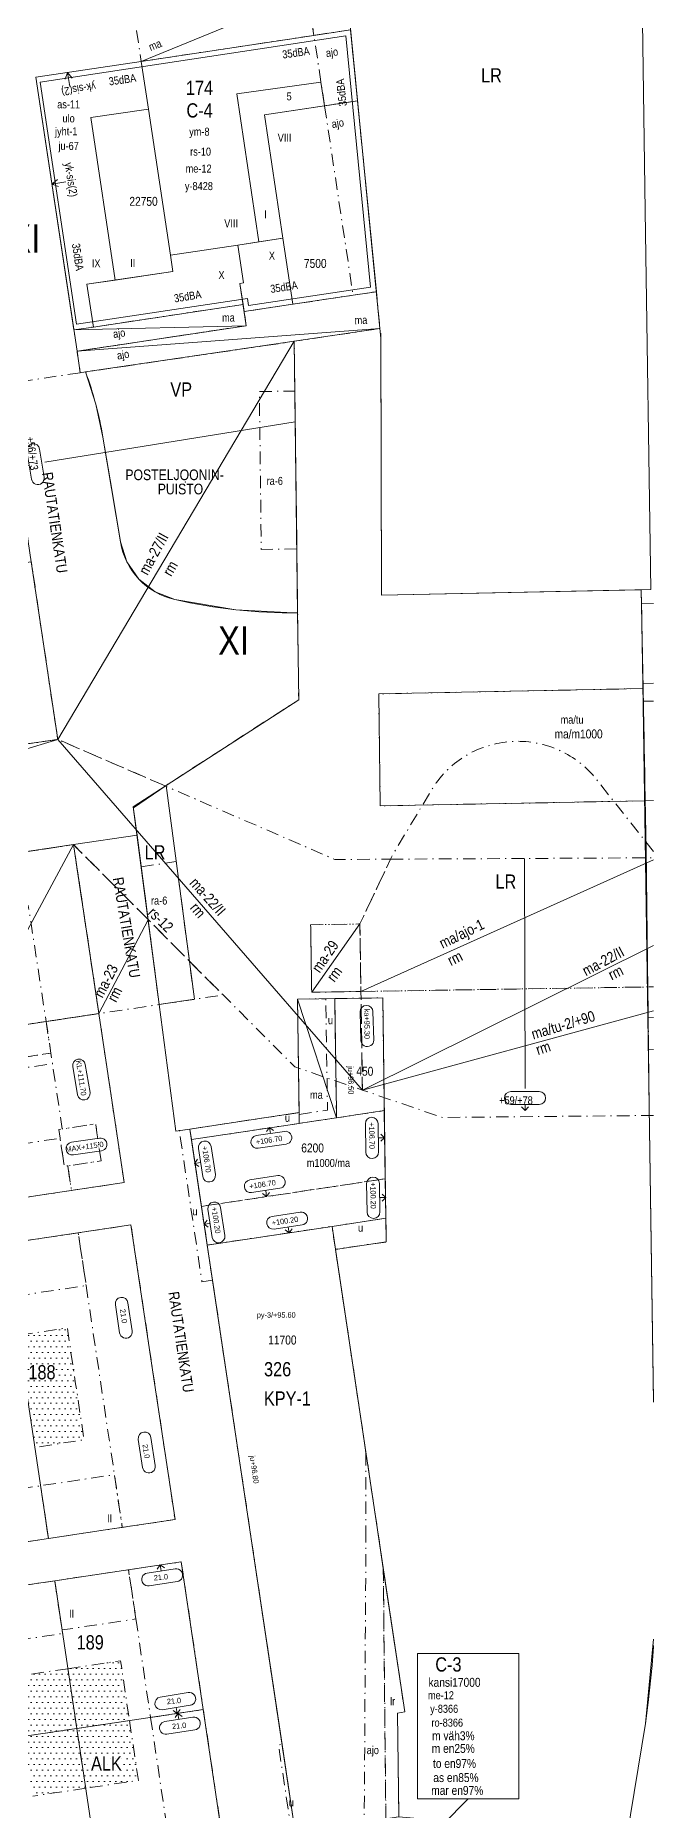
# Model space of a CAD drawing. Header units: metres. Extents: x 24485995 to 24488038, y 6819999 to 6822001.
# Drawn here: x 24487826.1 to 24488000, y 6820779.3 to 6821278.4 of the extents above; entities that cross this region are included whole.
import ezdxf

# ---------------------------------------------------------------- set-up
doc = ezdxf.new("R2010")
doc.units = ezdxf.units.M
for name, pattern in [('k10020', [0]), ('k10040', [10.3, 3.5, -1.5, 0.3, -1.5, 3.5]), ('K10271', [0]), ('k10400', [0]), ('k10630.1', [0]), ('k10rt0', [0]), ('k10vi1', [0]), ('Osoitus_AK', [0])]:
    doc.linetypes.add(name, pattern=pattern)
for name, color, linetype, lineweight in [('AK_AsemakaavaTeksti_Kadun_puistonnimi', 7, 'Continuous', 0), ('AK_AsemakaavaTeksti_Kaupunginosan_nimi', 7, 'Continuous', 0), ('AK_AsemakaavaTeksti_Korttelinumero', 7, 'Continuous', 0), ('AK_AsemakaavaViiva_Kaupunginosan_raja', 7, 'Continuous', 0), ('AK_Kaavamerkinta_Kayttotarkoitusalue', 7, 'Continuous', 0), ('AK_KayttotarkoitusSymboliViiva_Rautatiealueen_kuvio', 14, 'Continuous', 0), ('AK_KayttotarkoitusSymboliViiva_Virkistysalueen_kuvio_murtoviiva', 7, 'Continuous', 0), ('AK_KayttotarkoitusViiva', 7, 'Continuous', 0), ('AK_LiikennointiViiva_Ajoneuvoliittymakielto', 7, 'Continuous', 0), ('AK_MaanalainenkSymboli', 132, 'Continuous', 0), ('AK_MaanalainenkTeksti_Erityismaarays', 132, 'Continuous', 0), ('AK_MaanalainenkTeksti_Korkeusmerkinta', 132, 'Continuous', 0), ('AK_MaanalainenkViiva_Alueenosan_raja', 132, 'Continuous', 0), ('AK_MaanalainenkViiva_Apuviiva', 132, 'Continuous', 0), ('AK_MaanalainenkViiva_Maanalaisen_tilan_viiva', 132, 'Continuous', 0), ('AK_MuuAsemakaavaSymboli_Erityismaaraysnuoli', 7, 'Continuous', 0), ('AK_MuuAsemakaavaTeksti_Alueenosan_kayttotarkoitus', 7, 'Continuous', 0), ('AK_MuuAsemakaavaTeksti_Erityismaarays', 7, 'Continuous', 0), ('AK_MuuAsemakaavaTeksti_Ohj__alueenosan_kayttotarkoitus', 7, 'Continuous', 0), ('AK_MuuAsemakaavaViiva_alueenosan_raja', 7, 'Continuous', 0), ('AK_MuuAsemakaavaViiva_Merkinnan_alleviivaus', 7, 'Continuous', 0), ('AK_MuuAsemakaavaViiva_Merkinnan_Kohdistusnuoli', 7, 'Continuous', 0), ('AK_Poistettava_merkintä', 7, 'Continuous', 0), ('AK_RakennusalaTeksti_Kerrosala_tai_luku', 7, 'Continuous', 0), ('AK_RakennusalaTeksti_Rakennusoikeus', 7, 'Continuous', 0), ('AK_RakennusalaViiva_Maanalaisen_tilan_viiva', 7, 'Continuous', 0), ('AK_RakennusalaViiva_Rakennusalan_raja__I_', 7, 'Continuous', 0), ('AK_RakentaminenTeksti_Korkeusmerkinta', 7, 'Continuous', 0), ('AK_RakentaminenTeksti_Korkeusmerkinta_ja_soikio', 7, 'Continuous', 0), ('AK_RakentaminenTeksti_Korkeusmerkinta_ja_soikio_ja_nuoli', 7, 'Continuous', 0), ('AK_RakentaminenTeksti_Rakentamismaarays', 7, 'Continuous', 0), ('AK_RakentaminenViiva_dB_yms_aaltoviiva', 7, 'Continuous', 0), ('AK_Tontti_Sitova', 7, 'Continuous', 0), ('AK_Tonttinumero', 7, 'Continuous', 0), ('AK_YmparistoAlue_Istutettava_alue', 7, 'Continuous', 0)]:
    doc.layers.add(name, color=color, linetype=linetype, lineweight=lineweight)
doc.styles.add('ArialNarrow', font='ARIALN.TTF')

# ---------------------------------------------------------------- blocks, each defined once
blk = doc.blocks.new('AKP43')
at = {"layer": 'AK_RakentaminenTeksti_Korkeusmerkinta_ja_soikio', "color": 7, "linetype": 'Continuous', "lineweight": 13}
for p, q in [((4, 1.8), (-4, 1.8)), ((-4, -1.8), (4, -1.8))]:
    blk.add_line(p, q, dxfattribs=at)
for centre, start, end in [((-4, 0), 90, 270), ((4, 0), 270, 90)]:
    blk.add_arc(centre, 1.8, start, end, dxfattribs=at)
blk = doc.blocks.new('KORKE4')
at = {"layer": 'AK_RakentaminenTeksti_Korkeusmerkinta_ja_soikio_ja_nuoli', "color": 7, "linetype": 'Continuous', "lineweight": 13}
for p, q in [((4, 1.8), (-4, 1.8)), ((-4, -1.8), (4, -1.8)), ((0, -3.5), (-1, -2.5)), ((0, -1.8), (0, -3.5)), ((0, -3.5), (1, -2.5))]:
    blk.add_line(p, q, dxfattribs=at)
for centre, start, end in [((-4, 0), 90, 270), ((4, 0), 270, 90)]:
    blk.add_arc(centre, 1.8, start, end, dxfattribs=at)
blk = doc.blocks.new('AKP42')
at = {"layer": 'AK_MuuAsemakaavaSymboli_Erityismaaraysnuoli', "color": 7, "linetype": 'Continuous', "lineweight": 13}
blk.add_line((0, 0), (0, 4), dxfattribs=at)
at = {"layer": 'AK_MuuAsemakaavaSymboli_Erityismaaraysnuoli', "color": 7, "linetype": 'Continuous', "lineweight": 13, "flags": 128}
blk.add_lwpolyline([(-1, 1.75), (0, 0), (1, 1.75)], dxfattribs=at)

msp = doc.modelspace()

# ---------------------------------------------------------------- hatches: boundary and pattern name
at = {"layer": 'AK_YmparistoAlue_Istutettava_alue', "linetype": 'Continuous', "lineweight": 0}
h = msp.add_hatch(dxfattribs=at)
h.set_pattern_fill('DOTS', style=0)
h.paths.add_polyline_path([(24487823.55, 6820897.19), (24487825.92, 6820881.37), (24487839.75, 6820883.54), (24487837.4, 6820899.26), (24487835.05, 6820914.98), (24487825.62, 6820913.58), (24487823.4, 6820913.24), (24487821.77, 6820913), (24487821.19, 6820912.91), (24487807.35, 6820910.84), (24487809.7, 6820895.12), (24487810.69, 6820895.27), (24487821.77, 6820896.93)], flags=0)
h = msp.add_hatch(dxfattribs=at)
h.set_pattern_fill('DOTS', style=0)
h.paths.add_polyline_path([(24487835.2, 6820819.15), (24487837.7, 6820802.34), (24487852.54, 6820804.55), (24487850.03, 6820821.37)], flags=0)
h = msp.add_hatch(dxfattribs=at)
h.set_pattern_fill('DOTS', style=0)
h.paths.add_polyline_path([(24487822.87, 6820800.13), (24487837.7, 6820802.34), (24487835.2, 6820819.15), (24487821.77, 6820817.15), (24487820.36, 6820816.94), (24487821.77, 6820807.48)], flags=0)
h = msp.add_hatch(dxfattribs=at)
h.set_pattern_fill('DOTS', style=0)
h.paths.add_polyline_path([(24487822.87, 6820800.13), (24487825.38, 6820783.32), (24487840.21, 6820785.53), (24487837.7, 6820802.34)], flags=0)
h = msp.add_hatch(dxfattribs=at)
h.set_pattern_fill('DOTS', style=0)
h.paths.add_polyline_path([(24487855.05, 6820787.74), (24487852.54, 6820804.55), (24487837.7, 6820802.34), (24487840.21, 6820785.53)], flags=0)

# ---------------------------------------------------------------- linework, layer by layer
at = {"layer": 'AK_AsemakaavaTeksti_Kadun_puistonnimi', "linetype": 'Continuous', "lineweight": 5}
msp.add_point((24487868.3, 6821152.9), dxfattribs=at)
at = {"layer": 'AK_AsemakaavaViiva_Kaupunginosan_raja', "linetype": 'k10020', "lineweight": 9, "flags": 128}
for points in [[(24487918.15, 6821397.31), (24487920.18, 6821368.12), (24487916.2, 6821318.94), (24487915.84, 6821314.78), (24487915.08, 6821301.68), (24487914.75, 6821296.07), (24487914.53, 6821292.13), (24487914.15, 6821286.11), (24487923.3, 6821193.26)], [(24488000, 6821096.27), (24487997.04, 6821096.21)], [(24487821.77, 6821048.65), (24487836.8, 6821050.9), (24487854.66, 6821053.57), (24487853.61, 6821061.56), (24487862.9, 6821067.57)], [(24487854.66, 6821053.57), (24487860.91, 6821005.92)], [(24487860.91, 6821005.92), (24487865.58, 6820970.33)], [(24487865.58, 6820970.33), (24487869.52, 6820970.92), (24487900.26, 6820975.53), (24487899.8, 6821007.46), (24487923.8, 6821007.8), (24487924.77, 6820939.16), (24487910.5, 6820937.02), (24487922.33, 6820858.16)], [(24487922.33, 6820858.16), (24487930, 6820806.97), (24487927.94, 6820806.67), (24487928.35, 6820777.5)]]:
    msp.add_lwpolyline(points, dxfattribs=at)
at = {"layer": 'AK_KayttotarkoitusSymboliViiva_Rautatiealueen_kuvio', "linetype": 'k10rt0', "lineweight": 9, "flags": 128}
for points in [[(24487999.22, 6821122.62), (24487997.68, 6821229.1), (24487996.74, 6821295.83), (24487972.15, 6821398.29), (24487918.15, 6821397.31), (24487920.18, 6821368.12), (24487916.2, 6821318.94), (24487915.84, 6821314.78), (24487915.08, 6821301.68), (24487914.75, 6821296.07), (24487914.53, 6821292.13), (24487914.15, 6821286.11), (24487923.3, 6821193.26), (24487923.5, 6821121.01), (24487999.22, 6821122.62)], [(24487923.03, 6821196.04), (24487898.9, 6821192.44), (24487899.86, 6821116.05), (24487900.16, 6821091.66), (24487862.9, 6821067.57), (24487870.8, 6821007.4), (24487860.91, 6821005.92), (24487865.58, 6820970.33), (24487869.52, 6820970.92), (24487900.26, 6820975.53), (24487899.8, 6821007.46), (24487923.8, 6821007.8), (24487924.77, 6820939.16), (24487910.5, 6820937.02), (24487922.32, 6820858.16), (24487930, 6820806.97), (24487927.94, 6820806.67), (24487928.35, 6820777.5), (24487992.49, 6820771.79), (24487997.76, 6820803.71), (24488000, 6820827.49)], [(24488000, 6820894.06), (24487998.81, 6820977.22), (24487997.92, 6821049.65), (24487997.66, 6821063.19), (24487997.06, 6821094.79), (24487996.53, 6821122.56), (24487923.5, 6821121.01), (24487923.27, 6821194.71)], [(24487860.91, 6821005.92), (24487870.8, 6821007.4), (24487862.9, 6821067.57), (24487853.65, 6821061.26), (24487853.61, 6821061.56), (24487860.91, 6821005.92)]]:
    msp.add_lwpolyline(points, dxfattribs=at)
at = {"layer": 'AK_KayttotarkoitusSymboliViiva_Virkistysalueen_kuvio_murtoviiva', "linetype": 'k10vi1', "lineweight": 9, "flags": 128}
msp.add_lwpolyline([(24487899.82, 6821119.05), (24487898.9, 6821192.44), (24487840.17, 6821183.84), (24487843.06, 6821174.79), (24487845.07, 6821165.51), (24487845.07, 6821165.51), (24487847.54, 6821150.76), (24487850.01, 6821136.01), (24487851.82, 6821130.41), (24487855.18, 6821125.59), (24487859.8, 6821121.95), (24487865.28, 6821119.81), (24487882.46, 6821116.93), (24487896.86, 6821116.2)], dxfattribs=at)
at = {"layer": 'AK_KayttotarkoitusViiva', "linetype": 'Continuous', "lineweight": 20, "flags": 128}
for points in [[(24487918.15, 6821397.31), (24487920.18, 6821368.12), (24487916.2, 6821318.94), (24487915.84, 6821314.78), (24487915.08, 6821301.68), (24487914.75, 6821296.07), (24487914.53, 6821292.13), (24487914.15, 6821286.11), (24487923.3, 6821193.26), (24487923.5, 6821121.01), (24487999.22, 6821122.62)], [(24487999.22, 6821122.62), (24487997.68, 6821229.1), (24487996.74, 6821295.83), (24487972.15, 6821398.29)], [(24487855.84, 6821271.15), (24487904.45, 6821278.48), (24487902.66, 6821290.34)], [(24487840.17, 6821183.84), (24487838.69, 6821183.62), (24487837.78, 6821189.66), (24487826.17, 6821266.68), (24487855.84, 6821271.15)], [(24487923.03, 6821196.04), (24487898.9, 6821192.44)], [(24487898.9, 6821192.44), (24487840.17, 6821183.84)], [(24487899.86, 6821116.05), (24487898.9, 6821192.44)], [(24487832.34, 6821080.5), (24487824.9, 6821130.44), (24487821.77, 6821151.41), (24487817.45, 6821180.39), (24487781.85, 6821175.08)], [(24487850.01, 6821136.01), (24487845.07, 6821165.51)], [(24487996.6, 6821118.63), (24487996.53, 6821122.56)], [(24487862.9, 6821067.57), (24487900.16, 6821091.66), (24487899.86, 6821116.05)], [(24487998.81, 6820977.22), (24487996.95, 6821096.21), (24487996.6, 6821118.63)], [(24487796.74, 6821075.19), (24487821.77, 6821078.92), (24487832.34, 6821080.5)], [(24487862.9, 6821067.57), (24487853.61, 6821061.56), (24487854.66, 6821053.57)], [(24487862.9, 6821067.57), (24487870.8, 6821007.4), (24487860.91, 6821005.92)], [(24487801.25, 6821045.58), (24487821.77, 6821048.65), (24487836.8, 6821050.9)], [(24487843.92, 6821003.38), (24487836.8, 6821050.9)], [(24487860.91, 6821005.92), (24487854.66, 6821053.57)], [(24487869.52, 6820970.92), (24487865.58, 6820970.33), (24487860.91, 6821005.92)], [(24487928.35, 6820777.5), (24487927.94, 6820806.67), (24487930, 6820806.97), (24487922.32, 6820858.16), (24487910.5, 6820937.02), (24487924.77, 6820939.16), (24487923.8, 6821007.8), (24487899.8, 6821007.46), (24487900.26, 6820975.53), (24487869.52, 6820970.92)], [(24487808.37, 6820998.06), (24487821.77, 6821000.06), (24487843.92, 6821003.38)], [(24487815.49, 6820950.54), (24487821.77, 6820951.48), (24487851.05, 6820955.86), (24487843.92, 6821003.38)], [(24487998.81, 6820977.22), (24488000, 6820894.67)], [(24487899.18, 6820773.13), (24487886.43, 6820858.16), (24487869.52, 6820970.92)], [(24487829.75, 6820855.77), (24487845.75, 6820858.16), (24487865.35, 6820861.1), (24487859.15, 6820902.52), (24487852.95, 6820943.95), (24487821.77, 6820939.29), (24487817.35, 6820938.62), (24487781.75, 6820933.3)], [(24487829.75, 6820855.77), (24487829.39, 6820858.16), (24487823.55, 6820897.2), (24487821.77, 6820896.93), (24487787.95, 6820891.87)], [(24487794.15, 6820850.44), (24487821.77, 6820854.57), (24487829.75, 6820855.77)], [(24487831.51, 6820843.88), (24487867.12, 6820849.19), (24487873.31, 6820807.65)], [(24487831.51, 6820843.88), (24487821.77, 6820842.43), (24487795.91, 6820838.57)], [(24487831.51, 6820843.88), (24487837.7, 6820802.34)], [(24488000, 6820825.68), (24487999.98, 6820825.28), (24487999.58, 6820820.07), (24487998.91, 6820813.13), (24487998.52, 6820809.67), (24487997.76, 6820803.71)], [(24487837.7, 6820802.34), (24487873.31, 6820807.65)], [(24487873.31, 6820807.65), (24487879.5, 6820766.11), (24487843.9, 6820760.8)], [(24487802.1, 6820797.03), (24487821.77, 6820799.96), (24487837.7, 6820802.34)], [(24487843.9, 6820760.8), (24487837.7, 6820802.34)], [(24487997.76, 6820803.71), (24487992.49, 6820771.79)]]:
    msp.add_lwpolyline(points, dxfattribs=at)
at = {"layer": 'AK_KayttotarkoitusViiva', "linetype": 'Continuous', "lineweight": 20}
for centre, radius, start, end in [((24487746.43, 6821148.98), 100.01, 9.5104, 20.3951), ((24487869.73, 6821139.31), 20, 189.5033, 223.3232), ((24487869.74, 6821139.31), 20, 223.3243, 257.1327), ((24487898.67, 6821265.98), 149.93, 257.1337, 270.4546)]:
    msp.add_arc(centre, radius, start, end, dxfattribs=at)
at = {"layer": 'AK_LiikennointiViiva_Ajoneuvoliittymakielto', "linetype": 'k10630.1', "lineweight": 5, "flags": 128}
for points in [[(24487836.88, 6821195.63), (24487826.17, 6821266.68), (24487855.84, 6821271.15)], [(24487839.17, 6821035.07), (24487836.8, 6821050.9), (24487821.77, 6821048.65)]]:
    msp.add_lwpolyline(points, dxfattribs=at)
at = {"layer": 'AK_MaanalainenkViiva_Alueenosan_raja', "linetype": 'k10040', "lineweight": 5, "flags": 128}
for points in [[(24487821.77, 6821181.05), (24487838.69, 6821183.62), (24487840.17, 6821183.84), (24487898.9, 6821192.44), (24487899.86, 6821116.05), (24487900.16, 6821091.66), (24487862.61, 6821067.39), (24487832.34, 6821080.5), (24487824.9, 6821130.44), (24487821.77, 6821151.41)], [(24487821.77, 6821129.98), (24487824.9, 6821130.44), (24487832.34, 6821080.5), (24487821.77, 6821078.92)], [(24487821.77, 6821078.92), (24487832.34, 6821080.5), (24487862.61, 6821067.39), (24487910.34, 6821046.72), (24487926.03, 6821046.8), (24487917.36, 6821028.59), (24487903.52, 6821028.37), (24487903.81, 6821009.38), (24487917.66, 6821009.6), (24487918.09, 6820981.87), (24487899.1, 6820988.37), (24487878.89, 6821008.61), (24487836.8, 6821050.9), (24487821.77, 6821048.65)], [(24487821.77, 6821048.65), (24487836.8, 6821050.9), (24487843.92, 6821003.38), (24487821.77, 6821000.06)], [(24487836.8, 6821050.9), (24487878.89, 6821008.61), (24487870.8, 6821007.4), (24487860.91, 6821005.92), (24487843.92, 6821003.38), (24487836.8, 6821050.9)], [(24488000, 6820974.74), (24487940.64, 6820974.16), (24487918.09, 6820981.87), (24487917.66, 6821009.6), (24487917.36, 6821028.59), (24487926.03, 6821046.8)], [(24487926.03, 6821046.8), (24488000, 6821047.2)], [(24487903.52, 6821028.37), (24487917.36, 6821028.59), (24487917.66, 6821009.6), (24487903.81, 6821009.38), (24487903.52, 6821028.37)], [(24487918.09, 6820981.87), (24487917.66, 6821009.6), (24488000, 6821010.9)], [(24488000, 6820974.74), (24487993.14, 6820974.67), (24487940.64, 6820974.16), (24487918.09, 6820981.87)]]:
    msp.add_lwpolyline(points, dxfattribs=at)
msp.add_lwpolyline([(24488000, 6821048.95), (24487982.9, 6821070.51, 0.505615), (24487937.49, 6821066.18), (24487926.69, 6821048.17), (24487926.03, 6821046.8), (24487917.36, 6821028.59), (24487917.66, 6821009.6), (24488000, 6821010.9)], format="xyb", dxfattribs=at)
at = {"layer": 'AK_MaanalainenkViiva_Apuviiva', "linetype": 'Continuous', "lineweight": 0, "flags": 128}
for points in [[(24487828.76, 6821158.49), (24487899.18, 6821169.78)], [(24487963.92, 6820982.34), (24487963.71, 6821047.01)]]:
    msp.add_lwpolyline(points, dxfattribs=at)
at = {"layer": 'AK_MaanalainenkViiva_Maanalaisen_tilan_viiva', "linetype": 'Continuous', "lineweight": 5, "flags": 128}
for points in [[(24487832.34, 6821080.5), (24487898.9, 6821192.44)], [(24487821.77, 6821077.29), (24487832.34, 6821080.5)], [(24487832.34, 6821080.5), (24487918.09, 6820981.87)], [(24487821.77, 6821022.97), (24487836.8, 6821050.9)], [(24487917.66, 6821009.6), (24488000, 6821046.59)], [(24487843.92, 6821003.38), (24487857.78, 6821029.74)], [(24487903.81, 6821009.38), (24487917.36, 6821028.59)], [(24487918.09, 6820981.87), (24488000, 6821022.54)], [(24487918.09, 6820981.87), (24488000, 6821004.13)]]:
    msp.add_lwpolyline(points, dxfattribs=at)
at = {"layer": 'AK_MuuAsemakaavaViiva_alueenosan_raja', "linetype": 'k10040', "lineweight": 5, "flags": 128}
for points in [[(24487854.05, 6821283.02), (24487902.66, 6821290.34), (24487904.45, 6821278.48), (24487855.84, 6821271.15), (24487854.05, 6821283.02)], [(24487907.43, 6821258.66), (24487904.45, 6821278.48), (24487914.74, 6821280.03), (24487916.71, 6821260.06), (24487907.43, 6821258.66)], [(24487907.43, 6821258.66), (24487915.46, 6821205.42), (24487922.01, 6821206.4), (24487916.71, 6821260.06), (24487907.43, 6821258.66)], [(24487837.78, 6821189.66), (24487885.4, 6821196.83), (24487884.8, 6821200.81), (24487898.51, 6821202.87), (24487915.46, 6821205.42), (24487922.01, 6821206.4), (24487923.03, 6821196.04), (24487898.9, 6821192.44), (24487840.17, 6821183.84), (24487838.69, 6821183.62), (24487837.78, 6821189.66)], [(24487836.88, 6821195.63), (24487842.38, 6821196.46), (24487884.5, 6821202.79), (24487884.8, 6821200.81), (24487885.4, 6821196.83), (24487837.78, 6821189.66), (24487836.88, 6821195.63)], [(24487889.08, 6821178.32), (24487899.08, 6821178.45), (24487899.63, 6821134.05), (24487889.63, 6821133.93), (24487889.08, 6821178.32)], [(24487996.6, 6821118.63), (24488000, 6821118.69)], [(24487996.6, 6821118.63), (24487997.07, 6821094.78), (24487997.14, 6821091.2)], [(24487997.06, 6821094.79), (24487922.67, 6821093.29), (24487923.11, 6821061.79), (24487997.66, 6821063.22)], [(24488000, 6821091.26), (24487997.14, 6821091.2)], [(24487997.14, 6821091.2), (24487997.66, 6821063.22)], [(24487997.66, 6821063.22), (24488000, 6821063.26)], [(24487997.66, 6821063.22), (24487998.5, 6821002.22)], [(24487821.77, 6821033.48), (24487824.06, 6821033.82), (24487829.09, 6821001.16), (24487843.92, 6821003.38), (24487836.8, 6821050.9), (24487821.77, 6821048.65)], [(24487855.83, 6821044.65), (24487865.72, 6821046.13), (24487870.8, 6821007.4), (24487860.91, 6821005.92), (24487855.83, 6821044.65)], [(24487821.77, 6821033.48), (24487824.06, 6821033.82), (24487829.09, 6821001.16), (24487821.77, 6821000.06)], [(24487899.8, 6821007.46), (24487907.8, 6821007.57)], [(24487900.26, 6820975.53), (24487899.8, 6821007.46)], [(24487900.26, 6820975.03), (24487903.17, 6820975.46), (24487908.25, 6820976.22), (24487908.17, 6820981.78), (24487907.8, 6821007.57)], [(24487907.8, 6821007.57), (24487910.3, 6821007.61)], [(24487910.3, 6821007.61), (24487923.8, 6821007.8), (24487924.21, 6820978.57), (24487924.25, 6820976.09)], [(24487910.78, 6820974.07), (24487910.75, 6820975.67), (24487910.3, 6821007.61)], [(24487821.77, 6821000.06), (24487829.09, 6821001.16), (24487830.42, 6820992.26), (24487821.77, 6820990.96)], [(24487829.09, 6821001.16), (24487830.42, 6820992.26), (24487830.87, 6820989.29), (24487833.62, 6820970.95), (24487843.01, 6820972.35), (24487843.38, 6820969.89), (24487844.57, 6820961.97), (24487835.18, 6820960.56), (24487836.21, 6820953.64), (24487851.05, 6820955.86), (24487850.01, 6820962.78), (24487848.45, 6820973.17), (24487845.7, 6820991.51), (24487845.26, 6820994.48), (24487843.92, 6821003.38), (24487829.09, 6821001.16)], [(24487998.5, 6821002.22), (24488000, 6821002.25)], [(24487998.61, 6820993.22), (24487998.5, 6821002.22)], [(24487821.55, 6820990.93), (24487830.42, 6820992.26), (24487830.87, 6820989.29), (24487821.77, 6820987.93)], [(24488000, 6820993.25), (24487998.61, 6820993.22)], [(24487869.52, 6820970.92), (24487900.26, 6820975.53)], [(24487869.97, 6820967.95), (24487872.79, 6820949.16), (24487903.52, 6820953.77), (24487924.52, 6820956.92), (24487924.25, 6820976.09), (24487910.78, 6820974.07), (24487900.7, 6820972.56), (24487900.3, 6820972.5), (24487869.97, 6820967.95)], [(24487900.26, 6820975.03), (24487900.3, 6820972.5)], [(24487844.57, 6820961.97), (24487843.38, 6820969.89), (24487843.01, 6820972.35), (24487833.62, 6820970.95), (24487832.63, 6820970.8), (24487833, 6820968.33), (24487834.19, 6820960.42), (24487835.18, 6820960.56), (24487844.57, 6820961.97)], [(24487875.9, 6820928.39), (24487872.93, 6820927.95), (24487871.45, 6820937.84), (24487869.82, 6820948.72), (24487867, 6820967.51), (24487866.56, 6820970.47), (24487869.52, 6820970.92)], [(24487869.97, 6820967.95), (24487869.52, 6820970.92)], [(24487821.77, 6820966.65), (24487833, 6820968.33), (24487834.19, 6820960.42), (24487835.18, 6820960.56), (24487836.21, 6820953.64), (24487821.77, 6820951.48)], [(24487872.79, 6820949.16), (24487869.97, 6820967.95)], [(24487924.68, 6820945.82), (24487924.52, 6820956.92), (24487903.52, 6820953.77), (24487872.79, 6820949.16), (24487874.42, 6820938.28), (24487905.15, 6820942.89), (24487909.54, 6820943.55), (24487924.68, 6820945.82)], [(24487874.42, 6820938.28), (24487872.79, 6820949.16)], [(24487924.68, 6820945.82), (24487924.77, 6820939.16), (24487910.49, 6820937.15)], [(24487821.77, 6820939.29), (24487838.12, 6820941.73), (24487840.34, 6820926.9), (24487821.77, 6820924.12)], [(24487840.34, 6820926.9), (24487841.97, 6820916.02), (24487844.32, 6820900.3), (24487848.3, 6820873.71), (24487850.52, 6820858.88), (24487865.35, 6820861.1), (24487859.15, 6820902.52), (24487852.95, 6820943.95), (24487838.12, 6820941.73), (24487840.34, 6820926.9)], [(24487910.49, 6820937.15), (24487909.54, 6820943.55)], [(24487875.9, 6820928.39), (24487874.42, 6820938.28)], [(24487910.49, 6820937.15), (24487922.33, 6820858.16)], [(24487886.43, 6820858.16), (24487875.9, 6820928.39)], [(24487821.77, 6820913), (24487823.4, 6820913.24), (24487825.62, 6820913.57), (24487835.04, 6820914.98), (24487837.39, 6820899.27), (24487839.75, 6820883.54), (24487825.92, 6820881.37)], [(24487919.09, 6820879.81), (24487919.08, 6820858.16)], [(24487821.77, 6820869.74), (24487827.53, 6820870.6), (24487829.42, 6820857.96)], [(24487829.42, 6820857.96), (24487827.53, 6820870.6), (24487848.3, 6820873.71), (24487850.52, 6820858.88), (24487845.75, 6820858.16)], [(24487821.77, 6820854.57), (24487829.75, 6820855.77), (24487829.42, 6820857.96)], [(24487829.39, 6820858.16), (24487829.75, 6820855.77)], [(24487829.42, 6820857.96), (24487829.75, 6820855.77), (24487845.75, 6820858.16)], [(24487895.47, 6820797.85), (24487886.43, 6820858.16)], [(24487919.08, 6820858.16), (24487918.6, 6820776.04), (24487924.68, 6820776.95), (24487923.96, 6820847.31), (24487922.32, 6820858.16)], [(24487922.33, 6820858.16), (24487923.96, 6820847.31)], [(24487831.51, 6820843.88), (24487833.58, 6820830.03), (24487854.35, 6820833.13), (24487852.28, 6820846.98), (24487831.51, 6820843.88)], [(24487854.35, 6820833.13), (24487854.49, 6820832.14), (24487858.47, 6820805.44), (24487873.31, 6820807.65), (24487867.12, 6820849.19), (24487852.28, 6820846.98), (24487854.35, 6820833.13)], [(24487923.96, 6820847.31), (24487924.68, 6820776.95), (24487928.35, 6820777.5), (24487927.94, 6820806.67), (24487930, 6820806.97), (24487923.96, 6820847.31)], [(24487821.77, 6820842.43), (24487831.51, 6820843.88), (24487833.58, 6820830.03), (24487833.72, 6820829.05), (24487821.77, 6820827.26)], [(24487833.58, 6820830.03), (24487833.72, 6820829.05)], [(24487835.2, 6820819.15), (24487850.03, 6820821.37), (24487852.54, 6820804.55)], [(24487835.2, 6820819.15), (24487821.77, 6820817.15)], [(24487835.2, 6820819.15), (24487837.7, 6820802.34)], [(24487858.47, 6820805.44), (24487862.46, 6820778.73), (24487864.67, 6820763.9), (24487879.5, 6820766.11), (24487873.31, 6820807.65), (24487858.47, 6820805.44)], [(24487837.7, 6820802.34), (24487822.87, 6820800.13)], [(24487852.54, 6820804.55), (24487837.7, 6820802.34)], [(24487837.7, 6820802.34), (24487840.21, 6820785.53)], [(24487852.54, 6820804.55), (24487855.05, 6820787.74), (24487840.21, 6820785.53)], [(24487899.18, 6820773.13), (24487895.47, 6820797.85), (24487894.46, 6820797.7), (24487898.19, 6820772.98), (24487898.24, 6820772.63), (24487899.18, 6820773.13)], [(24487840.21, 6820785.53), (24487825.38, 6820783.31)]]:
    msp.add_lwpolyline(points, dxfattribs=at)
at = {"layer": 'AK_MuuAsemakaavaViiva_Merkinnan_alleviivaus', "linetype": 'Continuous', "lineweight": 5, "elevation": 18.38, "flags": 128}
msp.add_lwpolyline([(24487933.58, 6820782.59), (24487933.58, 6820823.4), (24487962.08, 6820823.4), (24487962.08, 6820782.59), (24487933.58, 6820782.59)], dxfattribs=at)
at = {"layer": 'AK_MuuAsemakaavaViiva_Merkinnan_Kohdistusnuoli', "linetype": 'Osoitus_AK', "lineweight": 5, "elevation": 18.38, "flags": 128}
msp.add_lwpolyline([(24487947.83, 6820782.59), (24487933.5, 6820768.01)], dxfattribs=at)
at = {"layer": 'AK_Poistettava_merkintä', "linetype": 'k10040', "lineweight": 0, "flags": 128}
for points in [[(24487997.05, 6821094.94), (24487997.06, 6821094.79)], [(24487997.06, 6821094.79), (24487997.66, 6821063.22)], [(24487900.26, 6820975.53), (24487900.26, 6820975.03)]]:
    msp.add_lwpolyline(points, dxfattribs=at)
at = {"layer": 'AK_RakennusalaViiva_Maanalaisen_tilan_viiva', "linetype": 'Continuous', "lineweight": 5, "flags": 128}
for points in [[(24487855.84, 6821271.15), (24487902.66, 6821290.34)], [(24487836.88, 6821195.63), (24487885.4, 6821196.83)], [(24487837.78, 6821189.66), (24487923.03, 6821196.04)], [(24487899.8, 6821007.46), (24487910.78, 6820974.07)]]:
    msp.add_lwpolyline(points, dxfattribs=at)
at = {"layer": 'AK_RakennusalaViiva_Rakennusalan_raja__I_', "linetype": 'K10271', "lineweight": 9, "flags": 128}
for points in [[(24487855.84, 6821271.15), (24487857.85, 6821257.75), (24487864.04, 6821216.66), (24487883.04, 6821219.52), (24487888.91, 6821220.4), (24487882.73, 6821262.03), (24487906.43, 6821265.32), (24487907.43, 6821258.66), (24487916.71, 6821260.06), (24487914.74, 6821280.03), (24487904.45, 6821278.48), (24487855.84, 6821271.15)], [(24487855.84, 6821271.15), (24487826.17, 6821266.68), (24487836.88, 6821195.63), (24487842.38, 6821196.46), (24487840.57, 6821208.47), (24487848.53, 6821209.67), (24487841.67, 6821255.38), (24487857.85, 6821257.75), (24487855.84, 6821271.15)], [(24487882.73, 6821262.03), (24487888.91, 6821220.4), (24487895.71, 6821221.43), (24487890.49, 6821256.11), (24487907.43, 6821258.66), (24487906.43, 6821265.32), (24487882.73, 6821262.03)], [(24487890.49, 6821256.11), (24487895.71, 6821221.43), (24487898.51, 6821202.87), (24487915.46, 6821205.42), (24487922.01, 6821206.4), (24487916.71, 6821260.06), (24487907.43, 6821258.66), (24487890.49, 6821256.11)], [(24487857.85, 6821257.75), (24487841.67, 6821255.38), (24487848.53, 6821209.67), (24487864.73, 6821212.11), (24487864.04, 6821216.66), (24487857.85, 6821257.75)], [(24487864.04, 6821216.66), (24487864.73, 6821212.11), (24487840.57, 6821208.47), (24487842.38, 6821196.46), (24487884.5, 6821202.79), (24487883.61, 6821208.7), (24487884.65, 6821208.85), (24487883.04, 6821219.52), (24487864.04, 6821216.66)], [(24487895.71, 6821221.43), (24487883.04, 6821219.52), (24487884.65, 6821208.85), (24487883.61, 6821208.7), (24487884.8, 6821200.81), (24487898.51, 6821202.87), (24487895.71, 6821221.43)], [(24487796.74, 6821075.19), (24487821.77, 6821078.92), (24487832.34, 6821080.5), (24487824.9, 6821130.44), (24487821.77, 6821129.98), (24487812.34, 6821128.57), (24487810.07, 6821128.23), (24487811.57, 6821118.63), (24487814.04, 6821102.91), (24487815.23, 6821095.29), (24487814.11, 6821092.81), (24487812.61, 6821092.59), (24487803.94, 6821091.3), (24487798.93, 6821090.55), (24487794.54, 6821089.9), (24487796.74, 6821075.19)], [(24487997.06, 6821094.79), (24487922.67, 6821093.29), (24487923.11, 6821061.79), (24487997.66, 6821063.22), (24487997.06, 6821094.79)], [(24487910.78, 6820974.07), (24487924.25, 6820976.09), (24487924.21, 6820978.57), (24487923.8, 6821007.8), (24487910.3, 6821007.61), (24487910.75, 6820975.67), (24487910.78, 6820974.07)], [(24487869.97, 6820967.95), (24487872.79, 6820949.16), (24487874.42, 6820938.28), (24487909.54, 6820943.55), (24487924.68, 6820945.82), (24487924.52, 6820956.92), (24487924.25, 6820976.09), (24487910.78, 6820974.07), (24487900.7, 6820972.56), (24487900.3, 6820972.5), (24487869.97, 6820967.95)], [(24487899.18, 6820773.13), (24487928.35, 6820777.5), (24487927.94, 6820806.67), (24487930, 6820806.97), (24487923.96, 6820847.31), (24487922.33, 6820858.16), (24487910.49, 6820937.15), (24487909.54, 6820943.55), (24487905.15, 6820942.89), (24487874.42, 6820938.28), (24487875.9, 6820928.39), (24487886.43, 6820858.16), (24487895.47, 6820797.85), (24487899.18, 6820773.13)]]:
    msp.add_lwpolyline(points, dxfattribs=at)
at = {"layer": 'AK_RakentaminenTeksti_Korkeusmerkinta_ja_soikio_ja_nuoli', "linetype": 'Continuous', "lineweight": 5, "flags": 128}
for points in [[(24487896.13, 6820970.26), (24487888.22, 6820969.08)], [(24487891.93, 6820971.35), (24487891.09, 6820970.22)], [(24487891.93, 6820971.35), (24487893.06, 6820970.51)], [(24487892.18, 6820969.67), (24487891.93, 6820971.35)], [(24487918.91, 6820972.4), (24487919.02, 6820964.41)], [(24487922.62, 6820964.46), (24487922.51, 6820972.46)], [(24487871.96, 6820965.47), (24487873.14, 6820957.56)], [(24487876.7, 6820958.09), (24487875.52, 6820966)], [(24487888.76, 6820965.52), (24487896.67, 6820966.7)], [(24487922.56, 6820968.46), (24487924.26, 6820968.48)], [(24487924.26, 6820968.48), (24487923.25, 6820969.47)], [(24487924.26, 6820968.48), (24487923.28, 6820967.47)], [(24487870.87, 6820961.26), (24487871.71, 6820962.4)], [(24487872.55, 6820961.51), (24487870.87, 6820961.26)], [(24487870.87, 6820961.26), (24487872.01, 6820960.42)], [(24487894.29, 6820957.8), (24487886.38, 6820956.61)], [(24487919.28, 6820955.58), (24487919.39, 6820947.58)], [(24487922.99, 6820947.63), (24487922.88, 6820955.63)], [(24487886.91, 6820953.05), (24487894.82, 6820954.24)], [(24487891.12, 6820951.96), (24487889.98, 6820952.8)], [(24487890.87, 6820953.65), (24487891.12, 6820951.96)], [(24487891.12, 6820951.96), (24487891.96, 6820953.1)], [(24487922.93, 6820951.63), (24487924.63, 6820951.65)], [(24487924.63, 6820951.65), (24487923.62, 6820952.64)], [(24487924.63, 6820951.65), (24487923.65, 6820950.64)], [(24487873.54, 6820944.14), (24487874.38, 6820945.27)], [(24487874.63, 6820948.34), (24487875.81, 6820940.43)], [(24487879.37, 6820940.97), (24487878.19, 6820948.88)], [(24487900.61, 6820947.52), (24487892.7, 6820946.33)], [(24487875.22, 6820944.39), (24487873.54, 6820944.14)], [(24487873.54, 6820944.14), (24487874.67, 6820943.29)], [(24487893.23, 6820942.77), (24487901.14, 6820943.95)], [(24487897.44, 6820941.68), (24487896.3, 6820942.52)], [(24487897.19, 6820943.36), (24487897.44, 6820941.68)], [(24487897.44, 6820941.68), (24487898.28, 6820942.82)], [(24487865.42, 6820847.22), (24487857.51, 6820846.04)], [(24487861.21, 6820848.31), (24487860.37, 6820847.17)], [(24487861.21, 6820848.31), (24487862.35, 6820847.47)], [(24487861.47, 6820846.63), (24487861.21, 6820848.31)], [(24487858.04, 6820842.48), (24487865.96, 6820843.66)], [(24487869.09, 6820812.43), (24487861.19, 6820811.15)], [(24487861.77, 6820807.6), (24487869.66, 6820808.87)], [(24487870.41, 6820805.5), (24487862.5, 6820804.28)], [(24487865.99, 6820806.56), (24487864.84, 6820807.38)], [(24487866.19, 6820806.57), (24487865.36, 6820805.43)], [(24487865.71, 6820808.24), (24487865.99, 6820806.56)], [(24487865.99, 6820806.56), (24487866.81, 6820807.7)], [(24487866.19, 6820806.57), (24487867.34, 6820805.73)], [(24487866.45, 6820804.89), (24487866.19, 6820806.57)], [(24487863.05, 6820800.72), (24487870.96, 6820801.94)]]:
    msp.add_lwpolyline(points, dxfattribs=at)
at = {"layer": 'AK_RakentaminenTeksti_Korkeusmerkinta_ja_soikio_ja_nuoli', "linetype": 'Continuous', "lineweight": 5}
for centre, start, end in [((24487896.4, 6820968.48), 278.5257, 98.5257), ((24487920.71, 6820972.43), 0.8135, 180.8135), ((24487873.74, 6820965.74), 8.5311, 188.5311), ((24487888.49, 6820967.3), 98.5257, 278.5257), ((24487920.82, 6820964.43), 180.8135, 0.8135), ((24487874.92, 6820957.82), 188.5311, 8.5311), ((24487886.64, 6820954.83), 98.5257, 278.5257), ((24487894.55, 6820956.02), 278.5257, 98.5257), ((24487921.08, 6820955.6), 0.8135, 180.8135), ((24487876.41, 6820948.61), 8.5311, 188.5311), ((24487892.96, 6820944.55), 98.5257, 278.5257), ((24487900.88, 6820945.74), 278.5257, 98.5257), ((24487921.19, 6820947.6), 180.8135, 0.8135), ((24487877.59, 6820940.7), 188.5311, 8.5311), ((24487861.48, 6820809.38), 99.166, 279.166), ((24487869.38, 6820810.65), 279.166, 99.166)]:
    msp.add_arc(centre, 1.8, start, end, dxfattribs=at)
for centre, start_param, end_param in [((24487857.78, 6820844.26), 4.712389, 7.853982), ((24487865.69, 6820845.44), 1.570796, 4.712389), ((24487870.68, 6820803.72), 1.570796, 4.712389), ((24487862.78, 6820802.5), 4.712389, 7.853982)]:
    msp.add_ellipse(centre, major_axis=(-1.78, -0.27), ratio=1, start_param=start_param, end_param=end_param, dxfattribs=at)
at = {"layer": 'AK_RakentaminenViiva_dB_yms_aaltoviiva', "linetype": 'k10400', "lineweight": 0, "flags": 128}
msp.add_lwpolyline([(24487913.4, 6821278.31), (24487827.38, 6821265.35), (24487837.64, 6821197.26), (24487885.76, 6821204.49), (24487886.06, 6821202.52), (24487920.37, 6821207.67), (24487913.41, 6821278.31)], dxfattribs=at)
at = {"layer": 'AK_Tontti_Sitova', "linetype": 'Continuous', "lineweight": 9, "flags": 128}
msp.add_lwpolyline([(24487916.71, 6821260.06), (24487890.49, 6821256.11), (24487895.71, 6821221.43), (24487883.04, 6821219.52), (24487884.65, 6821208.85), (24487883.61, 6821208.7), (24487885.4, 6821196.83), (24487837.78, 6821189.66), (24487826.17, 6821266.68), (24487855.84, 6821271.15), (24487904.45, 6821278.48), (24487902.66, 6821290.34), (24487913.57, 6821291.99), (24487914.15, 6821286.09), (24487916.71, 6821260.06)], dxfattribs=at)

# ---------------------------------------------------------------- block references
at = {"layer": 'AK_MaanalainenkSymboli', "color": 133, "lineweight": 5, "true_color": 0x40e0d0, "rotation": 279.3840722734257}
msp.add_blockref('KORKE4', (24487826.12, 6821157.9), dxfattribs=at)
at = {"layer": 'AK_MaanalainenkSymboli', "color": 133, "lineweight": 5, "true_color": 0x40e0d0}
msp.add_blockref('KORKE4', (24487963.85, 6820979.64), dxfattribs=at)
at = {"layer": 'AK_MuuAsemakaavaSymboli_Erityismaaraysnuoli', "color": 7, "lineweight": 5}
for p, rotation in [((24487835.13, 6821268.03), 188.5737570981239), ((24487830.69, 6821236.67), 278.5047225842162)]:
    msp.add_blockref('AKP42', p, dxfattribs=dict(at, rotation=rotation))
at = {"layer": 'AK_RakentaminenTeksti_Korkeusmerkinta_ja_soikio', "color": 7, "lineweight": 5}
for p, rotation in [((24487919.37, 6820999.9), 271.5707950473395), ((24487839, 6820984.82, 0), 99.56009648089504), ((24487840.44, 6820966, 0), 8.58362148011239), ((24487850.93, 6820917.83), 278.513839406885), ((24487857.4, 6820879.95), 278.513839406885)]:
    msp.add_blockref('AKP43', p, dxfattribs=dict(at, rotation=rotation))

# ---------------------------------------------------------------- texts
at = {"layer": 'AK_AsemakaavaTeksti_Kadun_puistonnimi', "linetype": 'Continuous', "lineweight": 5, "style": 'ArialNarrow'}
for rotation, p in [(278.524, (24487827.91, 6821155.4)), (279.761, (24487847.8, 6821041.45)), (278.5139, (24487863.46, 6820924.97))]:
    msp.add_text('RAUTATIENKATU', height=3, rotation=rotation, dxfattribs=at).set_placement(p)
for s, p in [('POSTELJOONIN-', (24487851.38, 6821153.4)), ('PUISTO', (24487860.49, 6821149.4))]:
    msp.add_text(s, height=3, dxfattribs=at).set_placement(p)
at = {"layer": 'AK_AsemakaavaTeksti_Kaupunginosan_nimi', "linetype": 'Continuous', "lineweight": 0, "style": 'ArialNarrow'}
for p in [(24487818.76, 6821217.37), (24487877.49, 6821104.3)]:
    msp.add_text('XI', height=8, dxfattribs=at).set_placement(p)
at = {"layer": 'AK_AsemakaavaTeksti_Korttelinumero', "linetype": 'Continuous', "lineweight": 5, "style": 'ArialNarrow'}
for s, p in [('174', (24487868.42, 6821261.7)), ('326', (24487890.4, 6820901.37)), ('188', (24487824.09, 6820900.52)), ('189', (24487837.66, 6820824.56))]:
    msp.add_text(s, height=4, dxfattribs=at).set_placement(p)
at = {"layer": 'AK_Kaavamerkinta_Kayttotarkoitusalue', "linetype": 'Continuous', "lineweight": 0, "style": 'ArialNarrow'}
for s, p in [('LR', (24487951.48, 6821265.24)), ('C-4', (24487868.57, 6821255.38)), ('VP', (24487864.04, 6821176.9)), ('LR', (24487856.8, 6821046.73)), ('LR', (24487955.52, 6821038.5)), ('KPY-1', (24487890.36, 6820893.14)), ('C-3', (24487938.59, 6820818.34)), ('ALK', (24487841.72, 6820790.51))]:
    msp.add_text(s, height=4, dxfattribs=at).set_placement(p)
at = {"layer": 'AK_MaanalainenkTeksti_Erityismaarays', "linetype": 'Continuous', "lineweight": 0, "style": 'ArialNarrow'}
for s, rotation, p in [('ma-27/II', 61.371, (24487857.59, 6821126.46)), ('rm', 59.601, (24487864.27, 6821126.09)), ('ma-22/II', 311.7559, (24487869.25, 6821039.97)), ('rs-12', 315.4813, (24487857.49, 6821031.46)), ('rm', 310.4087, (24487869.35, 6821032.99)), ('ma/ajo-1', 25.8918, (24487940.65, 6821021.58)), ('ma-29', 55.3695, (24487906.05, 6821014.61)), ('rm', 26.547, (24487943, 6821016.73)), ('ma-22/II', 28.0756, (24487980.98, 6821013.84, 0)), ('ma-23', 62.507, (24487844.95, 6821007.56)), ('rm', 53.109, (24487910.18, 6821012.02)), ('rm', 26.547, (24487988.23, 6821012.7)), ('rm', 62.801, (24487848.76, 6821006.33)), ('ma/tu-2/+90', 16.874, (24487966.18, 6820996.06)), ('rm', 18.421, (24487967.51, 6820991.66))]:
    msp.add_text(s, height=3, rotation=rotation, dxfattribs=at).set_placement(p)
at = {"layer": 'AK_MaanalainenkTeksti_Korkeusmerkinta', "linetype": 'Continuous', "lineweight": 0, "style": 'ArialNarrow'}
msp.add_text('+56/+73', height=2.25, rotation=277.601, dxfattribs=at).set_placement((24487823.42, 6821165.47))
msp.add_text('+59/+78', height=2.25, dxfattribs=at).set_placement((24487956.56, 6820977.87))
at = {"layer": 'AK_MuuAsemakaavaTeksti_Alueenosan_kayttotarkoitus', "linetype": 'Continuous', "lineweight": 0, "style": 'ArialNarrow'}
for s, rotation, p in [('ma', 22.423, (24487858.51, 6821274.03)), ('ajo', 8.8327, (24487907.97, 6821272.35)), ('ajo', 9.5079, (24487909.63, 6821252.38)), ('ajo', 8.7311, (24487848.09, 6821193.33)), ('ma', 2.1663, (24487915.93, 6821197.23)), ('ajo', 9.8225, (24487849.21, 6821187.29))]:
    msp.add_text(s, height=2.25, rotation=rotation, dxfattribs=at).set_placement(p)
for s, p in [('as-11', (24487832.2, 6821257.95)), ('ulo', (24487833.69, 6821254.01)), ('ma', (24487878.6, 6821198)), ('ra-6', (24487891.13, 6821152.05)), ('ma/tu', (24487973.86, 6821084.92)), ('ra-6', (24487858.6, 6821034.04)), ('u', (24487908.37, 6821000.4)), ('ma', (24487903.35, 6820979.42)), ('u', (24487896.27, 6820972.95)), ('u', (24487870.25, 6820946.64)), ('u', (24487916.86, 6820942.04)), ('lr', (24487925.88, 6820808.85)), ('u', (24487897.35, 6820780.42))]:
    msp.add_text(s, height=2.25, dxfattribs=at).set_placement(p)
at = {"layer": 'AK_MuuAsemakaavaTeksti_Erityismaarays', "linetype": 'Continuous', "lineweight": 0, "style": 'ArialNarrow'}
for rotation, p in [(8.2407, (24487895.72, 6821271.95)), (7.8614, (24487846.88, 6821264.39)), (96.2717, (24487913.71, 6821258.68)), (278.456, (24487836.33, 6821219.82)), (8.6803, (24487892.36, 6821206.01)), (9.1703, (24487865.26, 6821203.36))]:
    msp.add_text('35dBA', height=2.25, rotation=rotation, dxfattribs=at).set_placement(p)
for s, p in [('rs-10', (24487869.61, 6821244.66)), ('me-12', (24487868.34, 6821239.89)), ('y-8428', (24487868.13, 6821234.97)), ('me-12', (24487936.53, 6820810.55)), ('y-8366', (24487937.15, 6820806.75)), ('ro-8366', (24487937.52, 6820802.85))]:
    msp.add_text(s, height=2.25, dxfattribs=at).set_placement(p)
at = {"layer": 'AK_MuuAsemakaavaTeksti_Ohj__alueenosan_kayttotarkoitus', "linetype": 'Continuous', "lineweight": 0, "style": 'ArialNarrow'}
msp.add_text('ajo', height=2.25, dxfattribs=at).set_placement((24487919.29, 6820795.13))
at = {"layer": 'AK_RakennusalaTeksti_Kerrosala_tai_luku', "linetype": 'Continuous', "lineweight": 0, "style": 'ArialNarrow'}
for s, p in [('VIII', (24487894.25, 6821248.55)), ('I', (24487890.44, 6821227.06)), ('VIII', (24487879.21, 6821224.48)), ('IX', (24487841.94, 6821213.24)), ('II', (24487852.75, 6821213.32)), ('X', (24487891.76, 6821215.41)), ('X', (24487877.57, 6821209.94)), ('m1000/ma', (24487902.44, 6820960.25)), ('II', (24487846.21, 6820860.31)), ('II', (24487835.54, 6820833.5))]:
    msp.add_text(s, height=2.25, dxfattribs=at).set_placement(p)
at = {"layer": 'AK_RakennusalaTeksti_Rakennusoikeus', "linetype": 'Continuous', "lineweight": 0, "style": 'ArialNarrow'}
for s, p in [('22750', (24487852.51, 6821230.55)), ('7500', (24487901.63, 6821213.1)), ('ma/m1000', (24487972.16, 6821080.77)), ('450', (24487916.38, 6820985.91)), ('6200', (24487900.88, 6820964.34)), ('11700', (24487891.58, 6820910.33)), ('kansi17000', (24487936.68, 6820814.06)), ('m väh3%', (24487937.7, 6820799.04)), ('m en25%', (24487937.6, 6820795.48)), ('to en97%', (24487937.95, 6820791.24)), ('mar en97%', (24487937.45, 6820783.67)), ('as en85%', (24487938.04, 6820787.27))]:
    msp.add_text(s, height=2.5, dxfattribs=at).set_placement(p)
at = {"layer": 'AK_RakentaminenTeksti_Korkeusmerkinta', "linetype": 'Continuous', "lineweight": 0, "style": 'ArialNarrow'}
for s, rotation, p in [('ka+95.30', 270.4524, (24487918.6, 6821004.74)), ('KL+111.70', 278.5311, (24487837.45, 6820990.11)), ('ju+96.50', 270.8134, (24487914.02, 6820988.58)), ('+106.70', 270.8134, (24487919.95, 6820972.79)), ('MAX+115.0', 8.1303, (24487834.65, 6820964.4)), ('+106.70', 278.5311, (24487872.94, 6820965.99)), ('+106.70', 8.5256, (24487888.24, 6820966.5)), ('+106.70', 8.5256, (24487886.39, 6820954.04)), ('+100.20', 270.8134, (24487920.32, 6820955.96)), ('+100.20', 278.5311, (24487875.61, 6820948.86)), ('+100.20', 8.5256, (24487892.71, 6820943.75)), ('21.0', 278.5139, (24487849.85, 6820920.18)), ('21.0', 278.5139, (24487856.19, 6820882.16)), ('ju+96.80', 278.5311, (24487886.32, 6820878.98)), ('21.0', 5.6038, (24487859.46, 6820843.93)), ('21.0', 5.6038, (24487863.13, 6820809.13)), ('21.0', 5.6038, (24487864.6, 6820802.15))]:
    msp.add_text(s, height=1.5, rotation=rotation, dxfattribs=at).set_placement(p)
msp.add_text('py-3/+95.60', height=1.5, dxfattribs=at).set_placement((24487888.37, 6820917.87, 0))
at = {"layer": 'AK_RakentaminenTeksti_Rakentamismaarays', "linetype": 'Continuous', "lineweight": 0, "style": 'ArialNarrow'}
for rotation, p in [(189.3134, (24487842.84, 6821265.23)), (278.7824, (24487834.26, 6821242.54))]:
    msp.add_text('yk-sis(2)', height=2.25, rotation=rotation, dxfattribs=at).set_placement(p)
for s, p in [('jyht-1', (24487831.59, 6821250.37)), ('ym-8', (24487869.34, 6821250.27)), ('ju-67', (24487832.55, 6821246.26))]:
    msp.add_text(s, height=2.25, dxfattribs=at).set_placement(p)
at = {"layer": 'AK_Tonttinumero', "linetype": 'Continuous', "lineweight": 0, "style": 'ArialNarrow'}
msp.add_text('5', height=2.25, dxfattribs=at).set_placement((24487896.74, 6821260.22))

doc.saveas('drawing.dxf')
